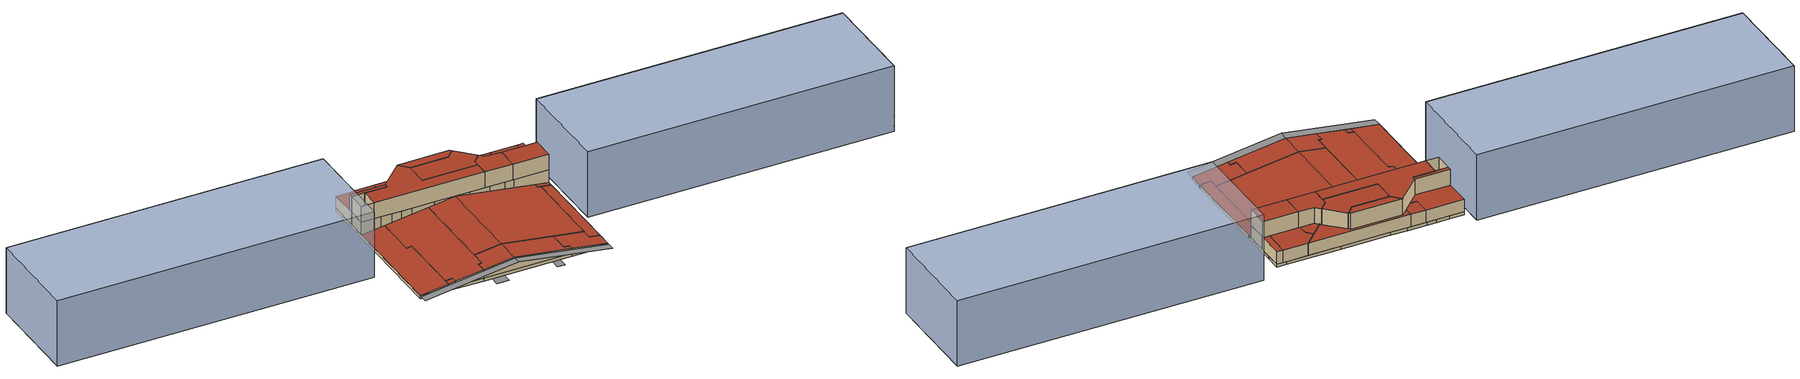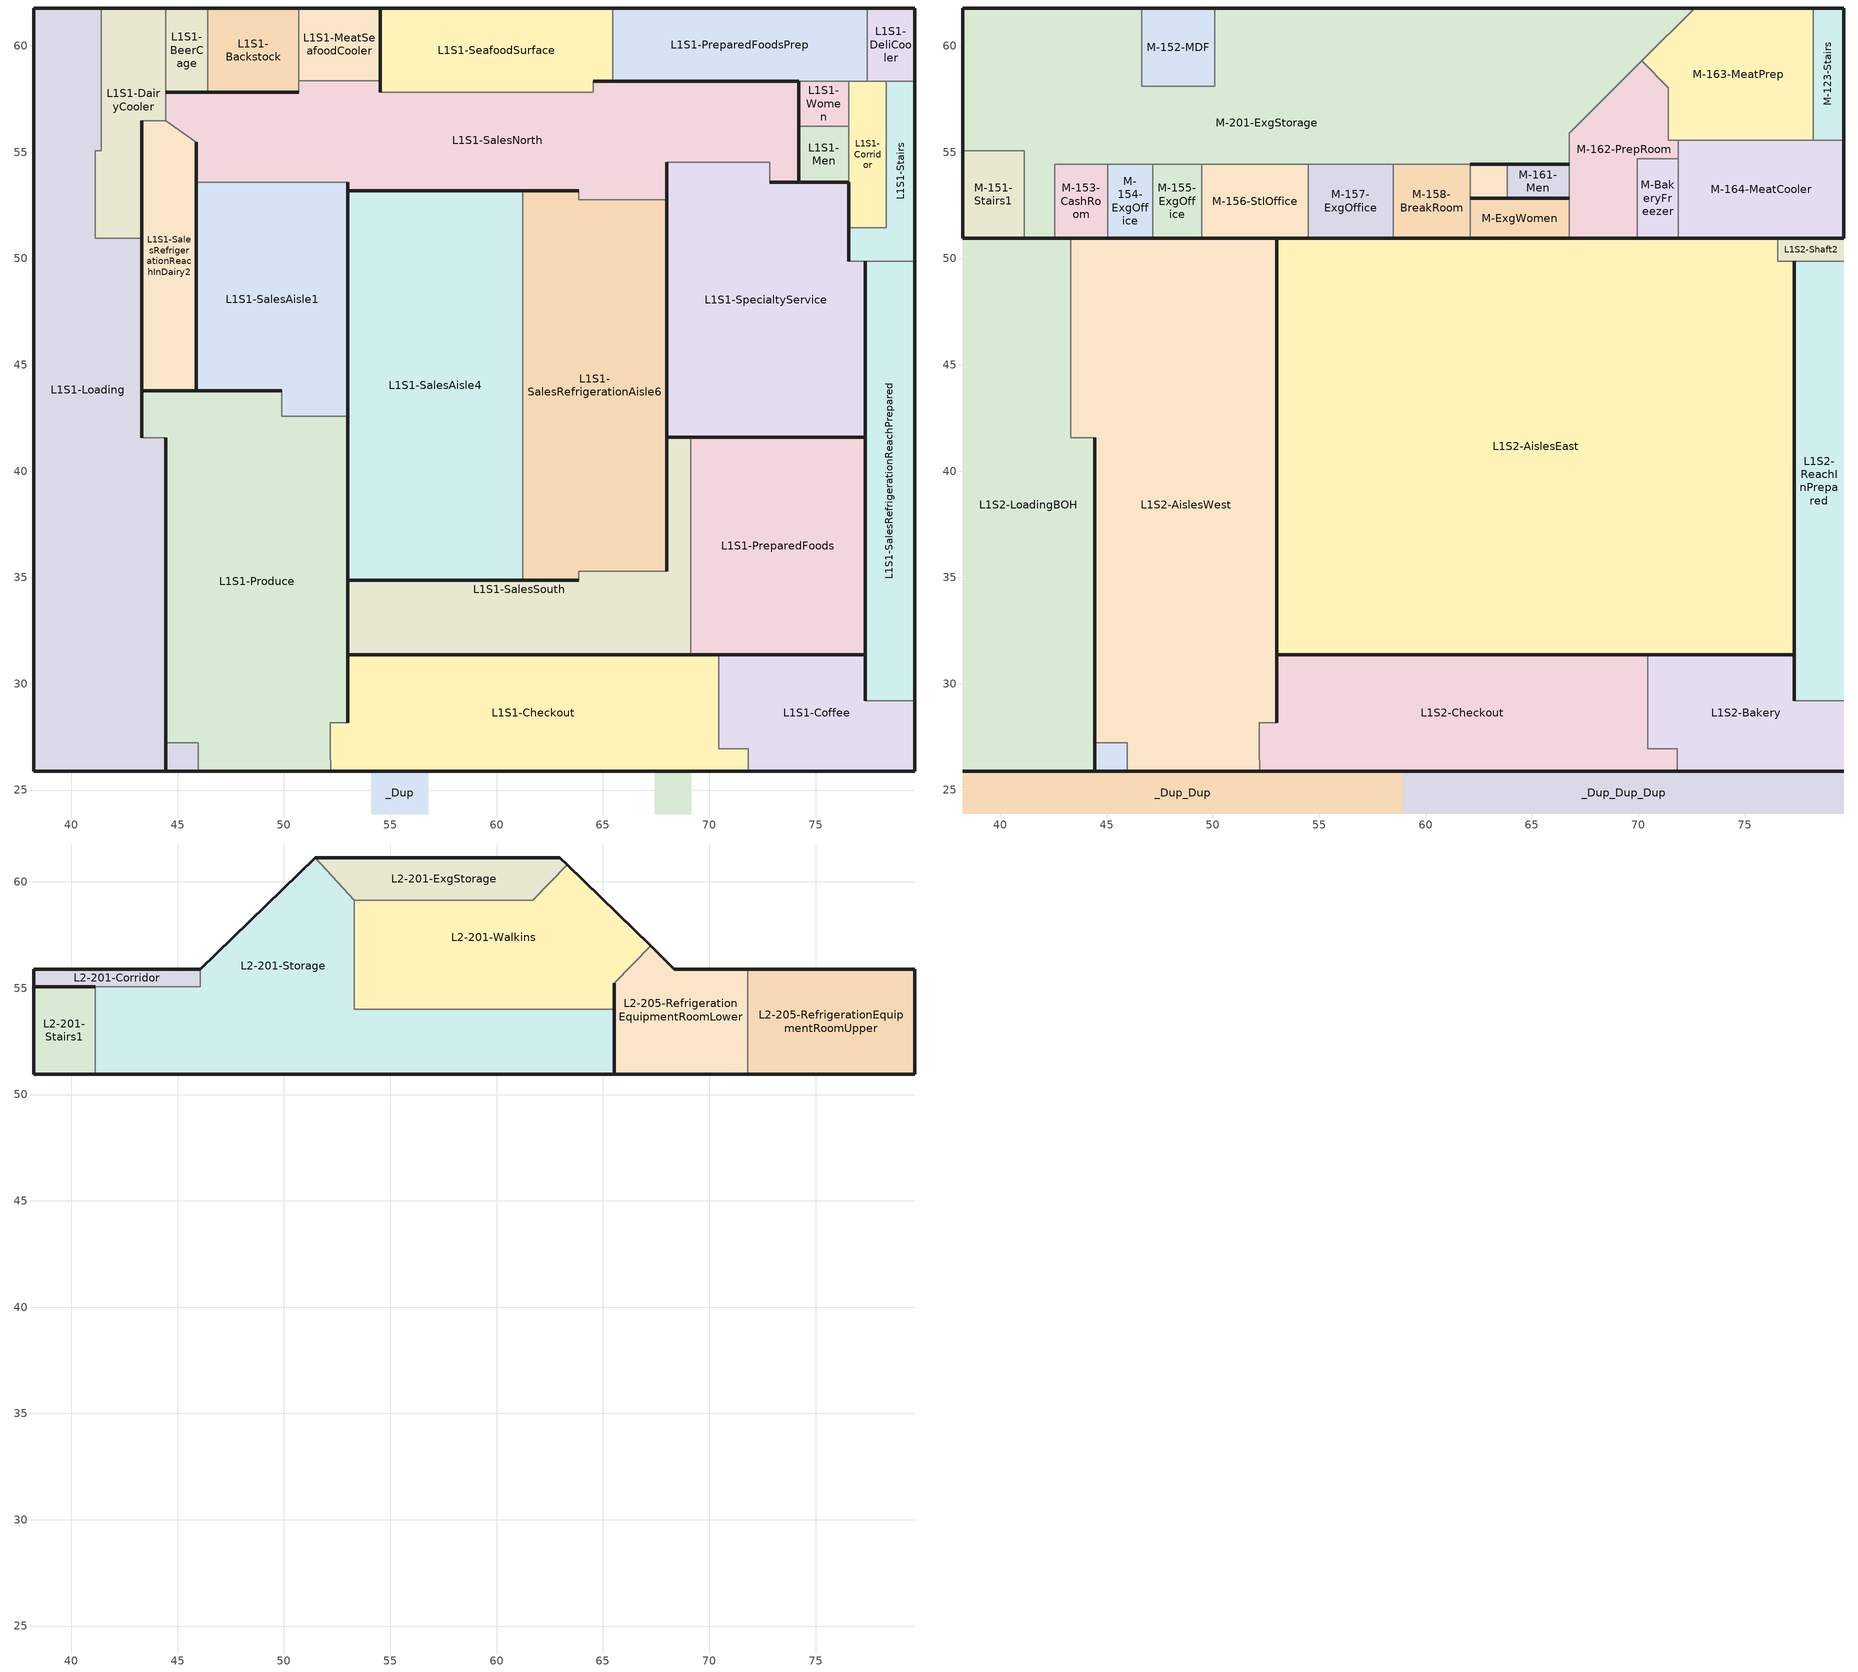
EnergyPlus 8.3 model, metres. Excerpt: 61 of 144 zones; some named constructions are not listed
[Zones]

 floor outside (Interior Floor): 69.16,23.87 67.45,23.87 67.45,25.88 69.16,25.88 z2.09
_Dup
 floor outside (Interior Floor): 56.79,23.87 54.11,23.87 54.11,25.88 56.79,25.88 z2.09
L1S1-PreparedFoods
 floor outside (Interior Floor): 77.34,31.36 69.13,31.36 69.13,41.61 77.34,41.61 z2.13
 wall outside (Exterior Wall): 69.13,31.36 77.34,31.36 77.34,41.61 69.13,41.61 z2.13:2.82
 wall to L1S1-SalesSouth: 69.13,41.61 69.13,31.36 z2.13:2.82
 roof outside (Exterior Roof): 69.13,31.36 77.34,31.36 77.34,41.61 69.13,41.61 z2.82
L1S1-Coffee
 floor outside (Interior Floor): 79.67,25.88 71.84,25.88 71.84,26.95 70.44,26.95 70.44,31.36 77.34,31.36 77.34,29.21 79.67,29.21 z2.13
 wall outside (Exterior Wall): 77.34,29.21 77.34,31.36 70.44,31.36 / 71.84,25.88 79.67,25.88 79.67,29.21 z2.13:2.82
 wall to L1S1-Checkout: 70.44,31.36 70.44,26.95 71.84,26.95 71.84,25.88 z2.13:2.82
 wall to L1S1-SalesRefrigerationReachPrepared: 79.67,29.21 77.34,29.21 z2.13:2.82
L1S1-SeafoodSurface
 floor outside (Interior Floor): 64.56,57.81 54.53,57.81 54.53,61.78 65.46,61.78 65.46,58.34 64.56,58.34 z2.13
 wall outside (Exterior Wall): 64.56,58.34 65.46,58.34 / 65.46,61.78 54.53,61.78 54.53,57.81 z2.13:2.82
 wall to L1S1-SalesNorth: 54.53,57.81 64.56,57.81 64.56,58.34 z2.13:2.82
 wall to L1S1-PreparedFoodsPrep: 65.46,58.34 65.46,61.78 z2.13:2.82
 roof outside (Exterior Roof): 54.53,57.81 64.56,57.81 64.56,58.34 65.46,58.34 65.46,61.78 54.53,61.78 z2.82
L1S1-SalesRefrigerationReachPrepared
 floor outside (Interior Floor): 79.67,29.21 77.34,29.21 77.34,49.87 79.67,49.87 z2.13
 wall outside (Exterior Wall): 79.67,29.21 79.67,49.87 / 77.34,49.87 77.34,29.21 z2.13:2.82
 wall to L1S1-Stairs: 79.67,49.87 77.34,49.87 z2.13:2.82
L1S1-SalesSouth
 floor outside (Interior Floor): 69.13,31.36 53,31.36 53,34.87 63.86,34.87 63.86,35.3 68,35.3 68,41.61 69.13,41.61 z2.13
 wall outside (Exterior Wall): 69.13,41.61 68,41.61 68,35.3 / 63.86,34.87 53,34.87 53,31.36 69.13,31.36 z2.13:2.82
 wall to L1S1-SalesRefrigerationAisle6: 68,35.3 63.86,35.3 63.86,34.87 z2.13:2.82
 roof outside (Exterior Roof): 53,31.36 69.13,31.36 69.13,41.61 68,41.61 68,35.3 63.86,35.3 63.86,34.87 53,34.87 z2.82
L1S1-SalesRefrigerationAisle6
 floor outside (Interior Floor): 68,35.3 63.86,35.3 63.86,34.87 61.24,34.87 61.24,53.19 63.86,53.19 63.86,52.77 68,52.77 z2.13
 wall outside (Exterior Wall): 61.24,34.87 63.86,34.87 / 63.86,53.19 61.24,53.19 / 68,35.3 68,52.77 z2.13:2.82
 wall to L1S1-SalesNorth: 68,52.77 63.86,52.77 63.86,53.19 z2.13:2.82
 wall to L1S1-SalesAisle4: 61.24,53.19 61.24,34.87 z2.13:2.82
 roof outside (Exterior Roof): 61.24,34.87 63.86,34.87 63.86,35.3 68,35.3 68,52.77 63.86,52.77 63.86,53.19 61.24,53.19 z2.82
L1S1-Loading
 floor outside (Interior Floor): 44.44,25.88 38.22,25.88 38.22,61.78 41.4,61.78 41.4,55.08 41.12,55.08 41.12,50.96 43.31,50.96 43.31,41.57 44.44,41.57 z2.13
 wall outside (Exterior Wall): 41.4,61.78 38.22,61.78 38.22,25.88 44.44,25.88 44.44,41.57 / 43.31,41.57 43.31,50.96 z2.13:2.82
 wall to L1S1-DairyCooler: 43.31,50.96 41.12,50.96 41.12,55.08 41.4,55.08 41.4,61.78 z2.13:2.82
 wall to L1S1-Produce: 44.44,41.57 43.31,41.57 z2.13:2.82
 roof outside (Exterior Roof): 38.22,25.88 44.44,25.88 44.44,41.57 43.31,41.57 43.31,50.96 41.12,50.96 41.12,55.08 41.4,55.08 41.4,61.78 38.22,61.78 z2.82
L1S1-SalesRefrigerationReachInDairy2
 floor outside (Interior Floor): 45.87,43.77 43.31,43.77 43.31,56.48 44.44,56.48 45.87,55.47 z2.13
 wall outside (Exterior Wall): 43.31,56.48 43.31,43.77 45.87,43.77 45.87,55.47 z2.13:2.82
 wall to L1S1-SalesNorth: 45.87,55.47 44.44,56.48 z2.13:2.82
 wall to L1S1-DairyCooler: 44.44,56.48 43.31,56.48 z2.13:2.82
 roof outside (Exterior Roof): 43.31,43.77 45.87,43.77 45.87,55.47 44.44,56.48 43.31,56.48 z2.82
L1S1-Produce
 floor outside (Interior Floor): 52.19,25.88 45.97,25.88 45.97,27.22 44.44,27.22 44.44,41.57 43.31,41.57 43.31,43.77 49.9,43.77 49.9,42.58 53,42.58 53,28.16 52.18,28.16 z2.13
 wall outside (Exterior Wall): 45.97,25.88 52.19,25.88 / 53,28.16 53,42.58 / 44.44,41.57 44.44,27.22 / 49.9,43.77 43.31,43.77 43.31,41.57 z2.13:2.82
 wall to L1S1-SalesAisle1: 53,42.58 49.9,42.58 49.9,43.77 z2.13:2.82
 wall to L1S1-Shaft: 44.44,27.22 45.97,27.22 45.97,25.88 z2.13:2.82
 wall to L1S1-Checkout: 52.19,25.88 52.18,26.95 52.18,28.16 53,28.16 z2.13:2.82
 roof outside (Exterior Roof): 44.44,27.22 45.97,27.22 45.97,25.88 52.19,25.88 52.18,28.16 53,28.16 53,42.58 49.9,42.58 49.9,43.77 43.31,43.77 43.31,41.57 44.44,41.57 z2.82
L1S1-SalesAisle1
 floor outside (Interior Floor): 53,42.58 49.9,42.58 49.9,43.77 45.87,43.77 45.87,53.58 53,53.58 z2.13
 wall outside (Exterior Wall): 45.87,53.58 45.87,43.77 49.9,43.77 / 53,42.58 53,53.58 z2.13:2.82
 wall to L1S1-SalesNorth: 53,53.58 45.87,53.58 z2.13:2.82
 roof outside (Exterior Roof): 45.87,43.77 49.9,43.77 49.9,42.58 53,42.58 53,53.58 45.87,53.58 z2.82
L1S1-SalesNorth
 floor outside (Interior Floor): 74.22,53.58 72.85,53.58 72.85,54.53 68,54.53 68,52.77 63.86,52.77 63.86,53.19 53,53.19 53,53.58 45.87,53.58 45.87,55.47 44.44,56.48 44.44,57.81 50.69,57.81 50.69,58.37 54.53,58.37 54.53,57.81 64.56,57.81 64.56,58.34 74.22,58.34 z2.13
 wall outside (Exterior Wall): 45.87,55.47 45.87,53.58 / 53,53.58 53,53.19 63.86,53.19 / 68,52.77 68,54.53 / 72.85,53.58 74.22,53.58 74.22,58.34 64.56,58.34 / 54.53,57.81 54.53,58.37 / 50.69,57.81 44.44,57.81 z2.13:2.82
 wall to L1S1-SpecialtyService: 68,54.53 72.85,54.53 72.85,53.58 z2.13:2.82
 wall to L1S1-MeatSeafoodCooler: 54.53,58.37 50.69,58.37 z2.13:2.82
 wall to L1S1-Backstock: 50.69,58.37 50.69,57.81 z2.13:2.82
 wall to L1S1-DairyCooler: 44.44,57.81 44.44,56.48 z2.13:2.82
 roof outside (Exterior Roof): 45.87,53.58 53,53.58 53,53.19 63.86,53.19 63.86,52.77 68,52.77 68,54.53 72.85,54.53 72.85,53.58 74.22,53.58 74.22,58.34 64.56,58.34 64.56,57.81 54.53,57.81 54.53,58.37 50.69,58.37 50.69,57.81 44.44,57.81 44.44,56.48 45.87,55.47 z2.82
L1S1-SpecialtyService
 floor outside (Interior Floor): 77.34,41.61 68,41.61 68,54.53 72.85,54.53 72.85,53.58 76.57,53.58 76.57,49.87 77.34,49.87 z2.13
 wall outside (Exterior Wall): 76.57,49.87 76.57,53.58 72.85,53.58 / 68,54.53 68,41.61 77.34,41.61 77.34,49.87 z2.13:2.82
 wall to L1S1-Stairs: 77.34,49.87 76.57,49.87 z2.13:2.82
 roof outside (Exterior Roof): 68,41.61 77.34,41.61 77.34,49.87 76.57,49.87 76.57,53.58 72.85,53.58 72.85,54.53 68,54.53 z2.82
L1S1-Checkout
 floor outside (Interior Floor): 71.84,25.88 52.19,25.88 52.18,26.95 52.18,28.16 53,28.16 53,31.36 70.44,31.36 70.44,26.95 71.84,26.95 z2.13
 wall outside (Exterior Wall): 52.19,25.88 71.84,25.88 / 70.44,31.36 53,31.36 53,28.16 z2.13:2.82
L1S1-SalesAisle4
 floor outside (Interior Floor): 61.24,34.87 53,34.87 53,53.19 61.24,53.19 z2.13
 wall outside (Exterior Wall): 61.24,53.19 53,53.19 53,34.87 61.24,34.87 z2.13:2.82
 roof outside (Exterior Roof): 53,34.87 61.24,34.87 61.24,53.19 53,53.19 z2.82
L1S1-BeerCage
 floor to L1-113-BeerCage: 46.42,57.81 44.44,57.81 44.44,61.78 46.42,61.78 z2.13
 wall outside (Exterior Wall): 44.44,57.81 46.42,57.81 / 46.42,61.78 44.44,61.78 z2.13:2.82
 wall to L1S1-Backstock: 46.42,57.81 46.42,61.78 z2.13:2.82
 wall to L1S1-DairyCooler: 44.44,61.78 44.44,57.81 z2.13:2.82
 roof outside (Exterior Roof): 44.44,57.81 46.42,57.81 46.42,61.78 44.44,61.78 z2.82
L1S1-Backstock
 floor to L1-114-Backstock: 50.69,57.81 46.42,57.81 46.42,61.78 50.69,61.78 z2.13
 wall outside (Exterior Wall): 50.69,61.78 46.42,61.78 / 46.42,57.81 49.53,57.81 50.69,57.81 z2.13:2.82
 wall to L1S1-MeatSeafoodCooler: 50.69,58.37 50.69,61.78 z2.13:2.82
 roof outside (Exterior Roof): 46.42,57.81 50.69,57.81 50.69,61.78 46.42,61.78 z2.82
L1S1-Shaft
 floor to L1-Shaft: 45.97,25.88 44.44,25.88 44.44,27.22 45.97,27.22 z2.13
 wall outside (Exterior Wall): 44.44,27.22 44.44,25.88 45.97,25.88 z2.13:2.82
L1S1-MeatSeafoodCooler
 floor to L1-115-MeatSeafoodCooler: 54.53,58.37 50.69,58.37 50.69,61.78 54.53,61.78 z2.13
 wall outside (Exterior Wall): 54.53,58.37 54.53,61.78 50.69,61.78 z2.13:2.82
 roof outside (Exterior Roof): 50.69,58.37 54.53,58.37 54.53,61.78 50.69,61.78 z2.82
L1S1-Men
 floor to L1-121-Men: 76.57,53.58 74.22,53.58 74.22,56.22 76.57,56.22 z2.13
 wall outside (Exterior Wall): 74.22,56.22 74.22,53.58 76.57,53.58 z2.13:2.82
 wall to L1S1-Corridor: 76.57,53.58 76.57,56.22 z2.13:2.82
 wall to L1S1-Women: 76.57,56.22 74.22,56.22 z2.13:2.82
 roof outside (Exterior Roof): 74.22,53.58 76.57,53.58 76.57,56.22 74.22,56.22 z2.82
L1S1-PreparedFoodsPrep
 floor to L1-118-PreparedFoodsPrep: 77.42,58.34 65.46,58.34 65.46,61.78 77.42,61.78 z2.13
 wall outside (Exterior Wall): 77.42,61.78 65.46,61.78 / 65.46,58.34 72.85,58.34 74.22,58.34 z2.13:2.82
 wall to L1S1-Corridor: 76.57,58.34 77.42,58.34 z2.13:2.82
 wall to L1S1-DeliCooler: 77.42,58.34 77.42,61.78 z2.13:2.82
 wall to L1S1-Women: 74.22,58.34 76.57,58.34 z2.13:2.82
 roof outside (Exterior Roof): 65.46,58.34 77.42,58.34 77.42,61.78 65.46,61.78 z2.82
L1S1-Women
 floor to L1-120-Women: 76.57,56.22 74.22,56.22 74.22,58.34 76.57,58.34 z2.13
 wall outside (Exterior Wall): 74.22,58.34 74.22,56.22 z2.13:2.82
 wall to L1S1-Corridor: 76.57,56.22 76.57,58.34 z2.13:2.82
 roof outside (Exterior Roof): 74.22,56.22 76.57,56.22 76.57,58.34 74.22,58.34 z2.82
L1S1-DeliCooler
 floor to L1-119-DeliCooler: 79.67,58.34 77.42,58.34 77.42,61.78 79.67,61.78 z2.13
 wall outside (Exterior Wall): 79.67,58.34 79.67,61.78 77.42,61.78 z2.13:2.82
 wall to L1S1-Stairs: 78.33,58.34 79.67,58.34 z2.13:2.82
 wall to L1S1-Corridor: 77.42,58.34 78.33,58.34 z2.13:2.82
 roof outside (Exterior Roof): 77.42,58.34 79.67,58.34 79.67,61.78 77.42,61.78 z2.82
L1S1-Corridor
 floor to L1-122-Corridor: 78.33,51.44 76.57,51.44 76.57,58.34 78.33,58.34 z2.13
 wall outside (Exterior Wall): 76.57,53.58 76.57,51.44 z2.13:2.82
 wall to L1S1-Stairs: 76.57,51.44 78.33,51.44 78.33,58.34 z2.13:2.82
 roof outside (Exterior Roof): 76.57,51.44 78.33,51.44 78.33,58.34 76.57,58.34 z2.82
L1S1-Stairs
 floor to L1-123-Stairs: 79.67,49.87 76.57,49.87 76.57,51.44 78.33,51.44 78.33,58.34 79.67,58.34 z2.13
 wall outside (Exterior Wall): 76.57,51.44 76.57,49.87 / 79.67,49.87 79.67,58.34 z2.13:2.82
 roof outside (Exterior Roof): 76.57,49.87 79.67,49.87 79.67,58.34 78.33,58.34 78.33,51.44 76.57,51.44 z2.82
L1S1-DairyCooler
 floor to L1-112-DairyCooler: 43.31,50.96 41.12,50.96 41.12,55.08 41.4,55.08 41.4,61.78 44.44,61.78 44.44,56.48 43.31,56.48 z2.13
 wall outside (Exterior Wall): 43.31,50.96 43.31,56.48 / 44.44,61.78 41.4,61.78 z2.13:2.82
 roof outside (Exterior Roof): 41.12,50.96 43.31,50.96 43.31,56.48 44.44,56.48 44.44,61.78 41.4,61.78 41.4,55.08 41.12,55.08 z2.82
_Dup_Dup
 floor outside (Interior Floor): 38.22,23.88,2.82 38.22,25.88,2.82 58.95,25.88,5.72 58.95,23.88,5.72
_Dup_Dup_Dup
 floor outside (Interior Floor): 79.67,25.88,2.82 79.67,23.88,2.82 58.95,23.88,5.72 58.95,25.88,5.72
L1S2-AislesWest
 floor outside (Interior Floor): 52.19,25.88 45.97,25.88 45.97,27.22 44.44,27.22 44.44,41.57 43.31,41.57 43.31,50.96 53,50.96 53,28.16 52.18,28.16 z2.82
 wall outside (Exterior Wall): 44.44,41.57 44.44,27.22 z2.82:3.69; 53,28.16 53,50.96 z2.82:4.88; 53,50.96,2.82 43.31,50.96,2.82 43.31,50.96,3.53 53,50.96,4.88; 45.97,25.88,2.82 52.19,25.88,2.82 52.19,25.88,4.77 45.97,25.88,3.9
 wall to L1S2-LoadingBOH: 43.31,50.96 43.31,41.57 z2.82:3.53; 43.31,41.57,2.82 44.44,41.57,2.82 44.44,41.57,3.69 43.31,41.57,3.53
 wall to L1S2-Shaft: 45.97,27.22 45.97,25.88 z2.82:3.9; 44.44,27.22,2.82 45.97,27.22,2.82 45.97,27.22,3.9 44.44,27.22,3.69
 wall to L1S2-Checkout: 52.19,25.88 52.18,26.95 52.18,28.16 z2.82:4.77; 52.18,28.16,2.82 53,28.16,2.82 53,28.16,4.88 52.18,28.16,4.77
 roof outside (Exterior Roof): 43.31,50.96,3.53 43.31,41.57,3.53 44.44,41.57,3.69 44.44,27.22,3.69 45.97,27.22,3.9 45.97,25.88,3.9 52.19,25.88,4.77 52.18,28.16,4.77 53,28.16,4.88 53,50.96,4.88
L1S2-LoadingBOH
 floor outside (Interior Floor): 44.44,25.88 38.22,25.88 38.22,50.96 43.31,50.96 43.31,41.57 44.44,41.57 z2.82
 wall outside (Exterior Wall): 44.44,25.88 44.44,41.57 z2.82:3.69; 43.31,50.96,2.82 38.22,50.96,2.82 43.31,50.96,3.53; 38.22,25.88,2.82 44.44,25.88,2.82 44.44,25.88,3.69
 roof outside (Exterior Roof): 38.22,50.96,2.82 38.22,25.88,2.82 44.44,25.88,3.69 44.44,41.57,3.69 43.31,41.57,3.53 43.31,50.96,3.53
L1S2-Shaft
 floor to L1S1-Shaft: 45.97,25.88 44.44,25.88 44.44,27.22 45.97,27.22 z2.82
 wall outside (Exterior Wall): 44.44,27.22 44.44,25.88 z2.82:3.69; 44.44,25.88,2.82 45.97,25.88,2.82 45.97,25.88,3.9 44.44,25.88,3.69
 roof outside (Exterior Roof): 44.44,27.22,3.69 44.44,25.88,3.69 45.97,25.88,3.9 45.97,27.22,3.9
L1S2-Checkout
 floor to L1S1-Checkout: 71.84,25.88 52.19,25.88 52.18,26.95 52.18,28.16 53,28.16 53,31.36 70.44,31.36 70.44,26.95 71.84,26.95 z2.82
 wall outside (Exterior Wall): 53,31.36 53,28.16 z2.82:4.88; 52.19,25.88,2.82 71.84,25.88,2.82 71.84,25.88,3.91 58.95,25.88,5.72 52.19,25.88,4.77; 70.44,31.36,2.82 53,31.36,2.82 53,31.36,4.88 58.95,31.36,5.72 70.44,31.36,4.11
 wall to L1S2-Bakery: 70.44,26.95 70.44,31.36 z2.82:4.11; 71.84,25.88 71.84,26.95 z2.82:3.91; 71.84,26.95,2.82 70.44,26.95,2.82 70.44,26.95,4.11 71.84,26.95,3.91
 roof outside (Exterior Roof): 53,31.36,4.88 53,28.16,4.88 52.18,28.16,4.77 52.18,26.95,4.77 52.19,25.88,4.77 58.95,25.88,5.72 58.95,31.36,5.72; 71.84,25.88,3.91 71.84,26.95,3.91 70.44,26.95,4.11 70.44,31.36,4.11 58.95,31.36,5.71 58.95,25.88,5.72 70.44,25.9,4.11
L1S2-Bakery
 floor to L1S1-Coffee: 79.67,25.88 71.84,25.88 71.84,26.95 70.44,26.95 70.44,31.36 77.34,31.36 77.34,29.21 79.67,29.21 z2.82
 wall outside (Exterior Wall): 77.34,29.21 77.34,31.36 z2.82:3.15; 71.84,25.88,2.82 79.67,25.88,2.82 71.84,25.88,3.91; 77.34,31.36,2.82 70.44,31.36,2.82 70.44,31.36,4.11 77.34,31.36,3.15
 wall to L1S2-ReachInPrepared: 79.67,29.21,2.82 77.34,29.21,2.82 77.34,29.21,3.15
 roof outside (Exterior Roof): 79.67,25.88,2.82 79.67,29.21,2.82 77.34,29.21,3.15 77.34,31.36,3.15 70.44,31.36,4.11 70.44,26.95,4.11 71.84,26.95,3.91 71.84,25.88,3.91
L1S2-AislesEast
 floor outside (Interior Floor): 77.34,31.36 53,31.36 53,50.96 76.57,50.96 76.57,49.87 77.34,49.87 z2.82
 wall outside (Exterior Wall): 77.34,31.36 77.34,49.87 z2.82:3.15; 53,50.96 53,31.36 z2.82:4.88; 76.57,50.96,2.82 53,50.96,2.82 53,50.96,4.88 58.95,50.96,5.72 76.57,50.96,3.25; 53,31.36,2.82 77.34,31.36,2.82 77.34,31.36,3.15 58.95,31.36,5.72 53,31.36,4.88
 wall to L1S2-Shaft2: 76.57,49.87 76.57,50.96 z2.82:3.25; 77.34,49.87,2.82 76.57,49.87,2.82 76.57,49.87,3.25 77.34,49.87,3.15
 roof outside (Exterior Roof): 77.34,31.36,3.15 77.34,49.87,3.15 76.57,49.87,3.25 76.57,50.96,3.25 58.95,50.96,5.72 58.95,31.36,5.72; 53,50.96,4.88 53,31.36,4.88 58.95,31.36,5.72 58.95,50.96,5.72
L1S2-ReachInPrepared
 floor to L1S1-SalesRefrigerationReachPrepared: 79.67,29.21 77.34,29.21 77.34,49.87 79.67,49.87 z2.82
 wall outside (Exterior Wall): 77.34,49.87 77.34,29.21 z2.82:3.15
 wall to L1S2-Shaft2: 79.67,49.87,2.82 77.34,49.87,2.82 77.34,49.87,3.15
 roof outside (Exterior Roof): 79.67,29.21,2.82 79.67,49.87,2.82 77.34,49.87,3.15 77.34,29.21,3.15
L1S2-Shaft2
 floor outside (Interior Floor): 79.67,49.87 76.57,49.87 76.57,50.96 79.67,50.96 z2.82
 wall outside (Exterior Wall): 79.67,50.96,2.82 76.57,50.96,2.82 76.57,50.96,3.25
 roof outside (Exterior Roof): 79.67,49.87,2.82 79.67,50.96,2.82 76.57,50.96,3.25 76.57,49.87,3.25
M-158-BreakRoom
 floor outside (Interior Floor): 62.09,50.96 58.47,50.96 58.47,54.44 62.09,54.44 z2.82
 wall outside (Exterior Wall): 58.47,50.96 62.09,50.96 z2.82:5.72
 wall to M-ExgWomen: 62.09,50.96 62.09,52.83 z2.82:5.72
 wall to M-157-ExgOffice: 58.47,54.44 58.47,50.96 z2.82:5.72
 wall to M-201-ExgStorage: 62.09,54.44 58.47,54.44 z2.82:5.72
 wall to M-159-ExgVest: 62.09,52.83 62.09,54.44 z2.82:5.72
 roof outside (Exterior Roof): 58.47,50.96 62.09,50.96 62.09,54.44 58.47,54.44 z5.72
M-161-Men
 floor outside (Interior Floor): 66.75,52.83 63.84,52.83 63.84,54.44 66.75,54.44 z2.82
 wall outside (Exterior Wall): 66.75,54.44 63.84,54.44 / 63.84,52.83 66.75,52.83 z2.82:5.72
 wall to M-159-ExgVest: 63.84,54.44 63.84,52.83 z2.82:5.72
 wall to M-162-PrepRoom: 66.75,52.83 66.75,54.44 z2.82:5.72
 roof outside (Exterior Roof): 63.84,52.83 66.75,52.83 66.75,54.44 63.84,54.44 z5.72
M-159-ExgVest
 floor outside (Interior Floor): 63.84,52.83 62.09,52.83 62.09,54.44 63.84,54.44 z2.82
 wall outside (Exterior Wall): 62.09,52.83 63.84,52.83 / 63.84,54.44 62.09,54.44 z2.82:5.72
 roof outside (Exterior Roof): 62.09,52.83 63.84,52.83 63.84,54.44 62.09,54.44 z5.72
M-201-ExgStorage
 floor outside (Interior Floor): 66.75,54.44 42.55,54.44 42.55,50.96 41.12,50.96 41.12,55.08 38.22,55.08 38.22,61.78 46.65,61.78 46.65,58.09 50.08,58.09 50.08,61.78 72.67,61.78 66.75,55.9 z2.82
 wall outside (Exterior Wall): 72.67,61.78 50.08,61.78 / 62.09,54.44 66.75,54.44 / 41.12,50.96 42.55,50.96 / 46.65,61.78 38.22,61.78 38.22,55.08 z2.82:5.72
 wall to M-152-MDF: 50.08,61.78 50.08,58.09 46.65,58.09 46.65,61.78 z2.82:5.72
 wall to M-163-MeatPrep: 70.16,59.29 72.67,61.78 z2.82:5.72
 wall to M-162-PrepRoom: 66.75,54.44 66.75,55.9 70.16,59.29 z2.82:5.72
 wall to M-157-ExgOffice: 54.48,54.44 58.47,54.44 z2.82:5.72
 wall to M-156-StlOffice: 49.47,54.44 54.48,54.44 z2.82:5.72
 wall to M-155-ExgOffice: 47.16,54.44 49.47,54.44 z2.82:5.72
 wall to M-154-ExgOffice: 45.04,54.44 47.16,54.44 z2.82:5.72
 wall to M-153-CashRoom: 42.55,50.96 42.55,54.44 45.04,54.44 z2.82:5.72
 wall to M-151-Stairs1: 38.22,55.08 41.12,55.08 41.12,50.96 z2.82:5.72
 roof outside (Exterior Roof): 41.12,50.96 42.55,50.96 42.55,54.44 66.75,54.44 66.75,55.9 72.67,61.78 50.08,61.78 50.08,58.09 46.65,58.09 46.65,61.78 38.22,61.78 38.22,55.08 41.12,55.08 z5.72
M-152-MDF
 floor outside (Interior Floor): 50.08,58.09 46.65,58.09 46.65,61.78 50.08,61.78 z2.82
 wall outside (Exterior Wall): 50.08,61.78 46.65,61.78 z2.82:5.72
 roof outside (Exterior Roof): 46.65,58.09 50.08,58.09 50.08,61.78 46.65,61.78 z5.72
M-162-PrepRoom
 floor outside (Interior Floor): 69.95,50.96 66.75,50.96 66.75,55.9 70.16,59.29 71.41,58.03 71.41,55.57 71.89,55.57 71.89,54.7 69.95,54.7 z2.82
 wall outside (Exterior Wall): 66.75,50.96 69.95,50.96 z2.82:5.72
 wall to M-164-MeatCooler: 71.89,54.7 71.89,55.57 z2.82:5.72
 wall to M-BakeryFreezer: 69.95,50.96 69.95,54.7 71.89,54.7 z2.82:5.72
 wall to M-ExgWomen: 66.75,52.83 66.75,50.96 z2.82:5.72
 wall to M-163-MeatPrep: 71.89,55.57 71.41,55.57 71.41,58.03 70.16,59.29 z2.82:5.72
 roof outside (Exterior Roof): 66.75,50.96 69.95,50.96 69.95,54.7 71.89,54.7 71.89,55.57 71.41,55.57 71.41,58.03 70.16,59.29 66.75,55.9 z5.72
M-BakeryFreezer
 floor outside (Interior Floor): 71.89,50.96 69.95,50.96 69.95,54.7 71.89,54.7 z2.82
 wall outside (Exterior Wall): 69.95,50.96 71.89,50.96 z2.82:5.72
 wall to M-164-MeatCooler: 71.89,50.96 71.89,54.7 z2.82:5.72
 roof outside (Exterior Roof): 69.95,50.96 71.89,50.96 71.89,54.7 69.95,54.7 z5.72
M-163-MeatPrep
 floor outside (Interior Floor): 78.23,55.57 71.41,55.57 71.41,58.03 70.16,59.29 72.67,61.78 78.23,61.78 z2.82
 wall outside (Exterior Wall): 78.23,61.78 72.67,61.78 z2.82:5.72
 wall to M-123-Stairs: 78.23,55.57 78.23,61.78 z2.82:5.72
 wall to M-164-MeatCooler: 71.89,55.57 78.23,55.57 z2.82:5.72
 roof outside (Exterior Roof): 71.41,55.57 78.23,55.57 78.23,61.78 72.67,61.78 70.16,59.29 71.41,58.03 z5.72
M-123-Stairs
 floor outside (Interior Floor): 79.67,55.57 78.23,55.57 78.23,61.78 79.67,61.78 z2.82
 wall outside (Exterior Wall): 79.67,55.57 79.67,61.78 78.23,61.78 z2.82:5.72
 wall to M-164-MeatCooler: 78.23,55.57 79.67,55.57 z2.82:5.72
 roof outside (Exterior Roof): 78.23,55.57 79.67,55.57 79.67,61.78 78.23,61.78 z5.72
M-151-Stairs1
 floor outside (Interior Floor): 41.12,50.96 38.22,50.96 38.22,55.08 41.12,55.08 z2.82
 wall outside (Exterior Wall): 38.22,55.08 38.22,50.96 41.12,50.96 z2.82:5.72
M-ExgWomen
 floor outside (Interior Floor): 66.75,50.96 62.09,50.96 62.09,52.83 66.75,52.83 z2.82
 wall outside (Exterior Wall): 66.75,52.83 62.09,52.83 / 62.09,50.96 66.75,50.96 z2.82:5.72
 roof outside (Exterior Roof): 62.09,50.96 66.75,50.96 66.75,52.83 62.09,52.83 z5.72
M-157-ExgOffice
 floor outside (Interior Floor): 58.47,50.96 54.48,50.96 54.48,54.44 58.47,54.44 z2.82
 wall outside (Exterior Wall): 54.48,50.96 58.47,50.96 z2.82:5.72
 wall to M-156-StlOffice: 54.48,54.44 54.48,50.96 z2.82:5.72
 roof outside (Exterior Roof): 54.48,50.96 58.47,50.96 58.47,54.44 54.48,54.44 z5.72
M-156-StlOffice
 floor outside (Interior Floor): 54.48,50.96 49.47,50.96 49.47,54.44 54.48,54.44 z2.82
 wall outside (Exterior Wall): 49.47,50.96 54.48,50.96 z2.82:5.72
 wall to M-155-ExgOffice: 49.47,54.44 49.47,50.96 z2.82:5.72
 roof outside (Exterior Roof): 49.47,50.96 54.48,50.96 54.48,54.44 49.47,54.44 z5.72
M-155-ExgOffice
 floor outside (Interior Floor): 49.47,50.96 47.16,50.96 47.16,54.44 49.47,54.44 z2.82
 wall outside (Exterior Wall): 47.16,50.96 49.47,50.96 z2.82:5.72
 wall to M-154-ExgOffice: 47.16,54.44 47.16,50.96 z2.82:5.72
 roof outside (Exterior Roof): 47.16,50.96 49.47,50.96 49.47,54.44 47.16,54.44 z5.72
M-154-ExgOffice
 floor outside (Interior Floor): 47.16,50.96 45.04,50.96 45.04,54.44 47.16,54.44 z2.82
 wall outside (Exterior Wall): 45.04,50.96 47.16,50.96 z2.82:5.72
 wall to M-153-CashRoom: 45.04,54.44 45.04,50.96 z2.82:5.72
 roof outside (Exterior Roof): 45.04,50.96 47.16,50.96 47.16,54.44 45.04,54.44 z5.72
M-153-CashRoom
 floor outside (Interior Floor): 45.04,50.96 42.55,50.96 42.55,54.44 45.04,54.44 z2.82
 wall outside (Exterior Wall): 42.55,50.96 45.04,50.96 z2.82:5.72
 roof outside (Exterior Roof): 42.55,50.96 45.04,50.96 45.04,54.44 42.55,54.44 z5.72
M-164-MeatCooler
 floor outside (Interior Floor): 79.67,50.96 71.89,50.96 71.89,55.57 79.67,55.57 z2.82
 wall outside (Exterior Wall): 71.89,50.96 79.67,50.96 79.67,55.57 z2.82:5.72
 roof outside (Exterior Roof): 71.89,50.96 79.67,50.96 79.67,55.57 71.89,55.57 z5.72
L2-201-Walkins
 floor outside (Interior Floor): 65.54,54 53.31,54 53.31,59.13 61.69,59.13 63.31,60.8 67.25,56.99 65.54,55.23 z5.72
 wall outside (Exterior Wall): 67.25,56.99 63.31,60.8 / 65.54,54 65.54,55.23 z5.72:9.37
 wall to L2-201-ExgStorage: 63.31,60.8 61.69,59.13 53.31,59.13 z5.72:9.37
 wall to L2-205-RefrigerationEquipmentRoomLower: 65.54,55.23 67.25,56.99 z5.72:9.37
 wall to L2-201-Storage: 53.31,59.13 53.31,54 65.54,54 z5.72:9.37
 roof outside (Exterior Roof): 53.31,54 65.54,54 65.54,55.23 67.25,56.99 63.31,60.8 61.69,59.13 53.31,59.13 z9.37
L2-201-Storage
 floor outside (Interior Floor): 65.54,50.96 41.12,50.96 41.12,55.08 46.06,55.08 46.06,55.9 51.46,61.14 53.31,59.13 53.31,54 65.54,54 z5.72
 wall outside (Exterior Wall): 41.12,50.96 65.54,50.96 65.54,54 / 51.46,61.14 46.06,55.9 z5.72:9.37
 wall to L2-201-Stairs1: 41.12,55.08 41.12,50.96 z5.72:9.37
 wall to L2-201-Corridor: 46.06,55.9 46.06,55.08 41.12,55.08 z5.72:9.37
 wall to L2-201-ExgStorage: 53.31,59.13 51.46,61.14 z5.72:9.37
 roof outside (Exterior Roof): 41.12,50.96 65.54,50.96 65.54,54 53.31,54 53.31,59.13 51.46,61.14 46.06,55.9 46.06,55.08 41.12,55.08 z9.37
L2-201-ExgStorage
 floor outside (Interior Floor): 61.69,59.13 53.31,59.13 51.46,61.14 62.97,61.14 63.31,60.8 z5.72
 wall outside (Exterior Wall): 63.31,60.8 62.97,61.14 51.46,61.14 z5.72:9.37
 roof outside (Exterior Roof): 51.46,61.14 53.31,59.13 61.69,59.13 63.31,60.8 62.97,61.14 z9.37
L2-205-RefrigerationEquipmentRoomUpper
 floor outside (Interior Floor): 79.67,50.96 71.8,50.96 71.8,55.9 79.67,55.9 z5.72
 wall outside (Exterior Wall): 71.8,50.96 79.67,50.96 79.67,55.9 71.8,55.9 z5.72:9.37
 wall to L2-205-RefrigerationEquipmentRoomLower: 71.8,55.9 71.8,50.96 z5.72:9.37
 roof outside (Exterior Roof): 71.8,50.96 79.67,50.96 79.67,55.9 71.8,55.9 z9.37
L2-201-Corridor
 floor outside (Interior Floor): 46.06,55.08 38.22,55.08 38.22,55.9 46.06,55.9 z5.72
 wall outside (Exterior Wall): 46.06,55.9 38.22,55.9 38.22,55.08 41.12,55.08 z5.72:9.37
 roof outside (Exterior Roof): 38.22,55.08 46.06,55.08 46.06,55.9 38.22,55.9 z9.37
L2-205-RefrigerationEquipmentRoomLower
 floor outside (Interior Floor): 71.8,50.96 65.54,50.96 65.54,55.23 67.25,56.99 68.37,55.9 71.8,55.9 z5.72
 wall outside (Exterior Wall): 65.54,55.23 65.54,50.96 71.8,50.96 / 71.8,55.9 68.37,55.9 67.25,56.99 z5.72:9.37
 roof outside (Exterior Roof): 65.54,50.96 71.8,50.96 71.8,55.9 68.37,55.9 67.25,56.99 65.54,55.23 z9.37
L2-201-Stairs1
 floor to M-151-Stairs1: 41.12,50.96 38.22,50.96 38.22,55.08 41.12,55.08 z5.72
 wall outside (Exterior Wall): 38.22,55.08 38.22,50.96 41.12,50.96 z5.72:9.37
shading: 82.6,61.78 82.6,40 / 82.6,40 150.3,40 / 150.3,40 150.3,61.78 / 150.3,61.78 82.6,61.78 / 35.4,40 35.4,61.78 / 35.4,61.78 -34.7,61.78 / -34.7,61.78 -34.7,40 / -34.7,40 35.4,40 z0:15.24; 150.3,40 82.6,40 82.6,61.78 150.3,61.78 z0; 82.6,40 150.3,40 150.3,61.78 82.6,61.78 z15.24; 35.4,40 -34.7,40 -34.7,61.78 35.4,61.78 z0; -34.7,40 35.4,40 35.4,61.78 -34.7,61.78 z15.24; 79.67,25.88,2.82 79.67,23.88,2.82 58.95,23.88,5.72 58.95,25.88,5.72; 38.22,23.88,2.82 38.22,25.88,2.82 58.95,25.88,5.72 58.95,23.88,5.72; 56.79,23.87 54.11,23.87 54.11,25.88 56.79,25.88 z2.09; 69.16,23.87 67.45,23.87 67.45,25.88 69.16,25.88 z2.09
[Building]
NoeValleyWFM_Geometry.idf: North Axis {deg}=356.173; Terrain=City; Solar Distribution or maybe FullExterior=FullInteriorAndExteriorWithReflections; Maximum Number of Warmup Days=25; Minimum Number of Warmup Days=6
[Site:Location]
Sacramento Executive Arpt	USA: 38.5, -121.5, -8, 5
[SizingPeriod:DesignDay] Day of Month=21; Dry-Bulb Temperature Range Modifier Type=DefaultMultipliers; Barometric Pressure {Pa}=101265; Rain {Yes/No}=No; Snow on ground {Yes/No}=No; Daylight Savings Time Indicator=No
Name | Month | Day Type | Maximum Dry-Bulb Temperature {C} | Daily Dry-Bulb Temperature Range {C} | Humidity Condition Type | Wetbulb at Maximum Dry-Bulb {C} | Wind Speed {m/s} design conditions vs. traditional 6.71 m/s (15 mph) | Wind Direction {Degrees; N=0, S=180} | Solar Model Indicator | Clearness {0.0 to 1.1} | Dewpoint at Maximum Dry-Bulb {C} | Wind Speed {m/s} design conditions vs. traditional 3.35 m/s (7mph) | ASHRAE Clear Sky Optical Depth for Beam Irradiance (taub) | ASHRAE Clear Sky Optical Depth for Diffuse Irradiance (taud)
Sacramento Executive Arpt Ann Htg 99.6% Condns DB | 12 | WinterDesignDay | -0.4 | 0 | Wetbulb | -0.4 | 0.9 | 320 | ASHRAEClearSky | 0
Sacramento Executive Arpt Ann Hum_n 99.6% Condns DP=>MCDB | 12 | WinterDesignDay | 10.8 | 0 | Dewpoint |  | 0.9 | 320 | ASHRAEClearSky | 0 | -6.4
Sacramento Executive Arpt Ann Htg Wind 99.6% Condns WS=>MCDB | 12 | WinterDesignDay | 11.7 | 0 | Wetbulb | 11.7 | 11.6 | 320 | ASHRAEClearSky | 0
Sacramento Executive Arpt Ann Clg .4% Condns DB=>MWB | 7 | SummerDesignDay | 37.9 | 18.1 | Wetbulb | 21.3 |  | 220 | ASHRAETau |  |  | 3.4 | 0.382 | 2.325
[Zone] Type=1
; _Dup; _Dup_Dup; _Dup_Dup_Dup; L1S2-AislesWest; L1S2-LoadingBOH; L1S2-Shaft; L1S2-Checkout; L1S2-Bakery; L1S2-AislesEast; L1S2-ReachInPrepared; L1S2-Shaft2; L2-201-Walkins; L2-201-Storage; M-158-BreakRoom; L2-201-ExgStorage; M-161-Men; M-159-ExgVest; M-201-ExgStorage; M-152-MDF; L1S1-PreparedFoods; L1S1-Coffee; L1S1-SeafoodSurface; L1S1-SalesRefrigerationReachPrepared; L1S1-SalesSouth; L1S1-SalesRefrigerationAisle6; L1S1-Loading; L1S1-SalesRefrigerationReachInDairy2; L1S1-Produce; L1S1-SalesAisle1; L1S1-SalesNorth; L1S1-SpecialtyService; L1S1-Checkout; L1S1-SalesAisle4; L1S1-BeerCage; L1S1-Backstock; L1S1-Shaft; L1S1-MeatSeafoodCooler; L1S1-Men; L1S1-PreparedFoodsPrep; L1S1-Women; L1S1-DeliCooler; L1S1-Corridor; L1S1-Stairs; L1S1-DairyCooler; M-162-PrepRoom; M-BakeryFreezer; M-163-MeatPrep; M-123-Stairs; M-151-Stairs1; M-ExgWomen; M-157-ExgOffice; M-156-StlOffice; M-155-ExgOffice; M-154-ExgOffice; M-153-CashRoom; M-164-MeatCooler; L2-205-RefrigerationEquipmentRoomUpper; L2-201-Corridor; L2-205-RefrigerationEquipmentRoomLower; L2-201-Stairs1
